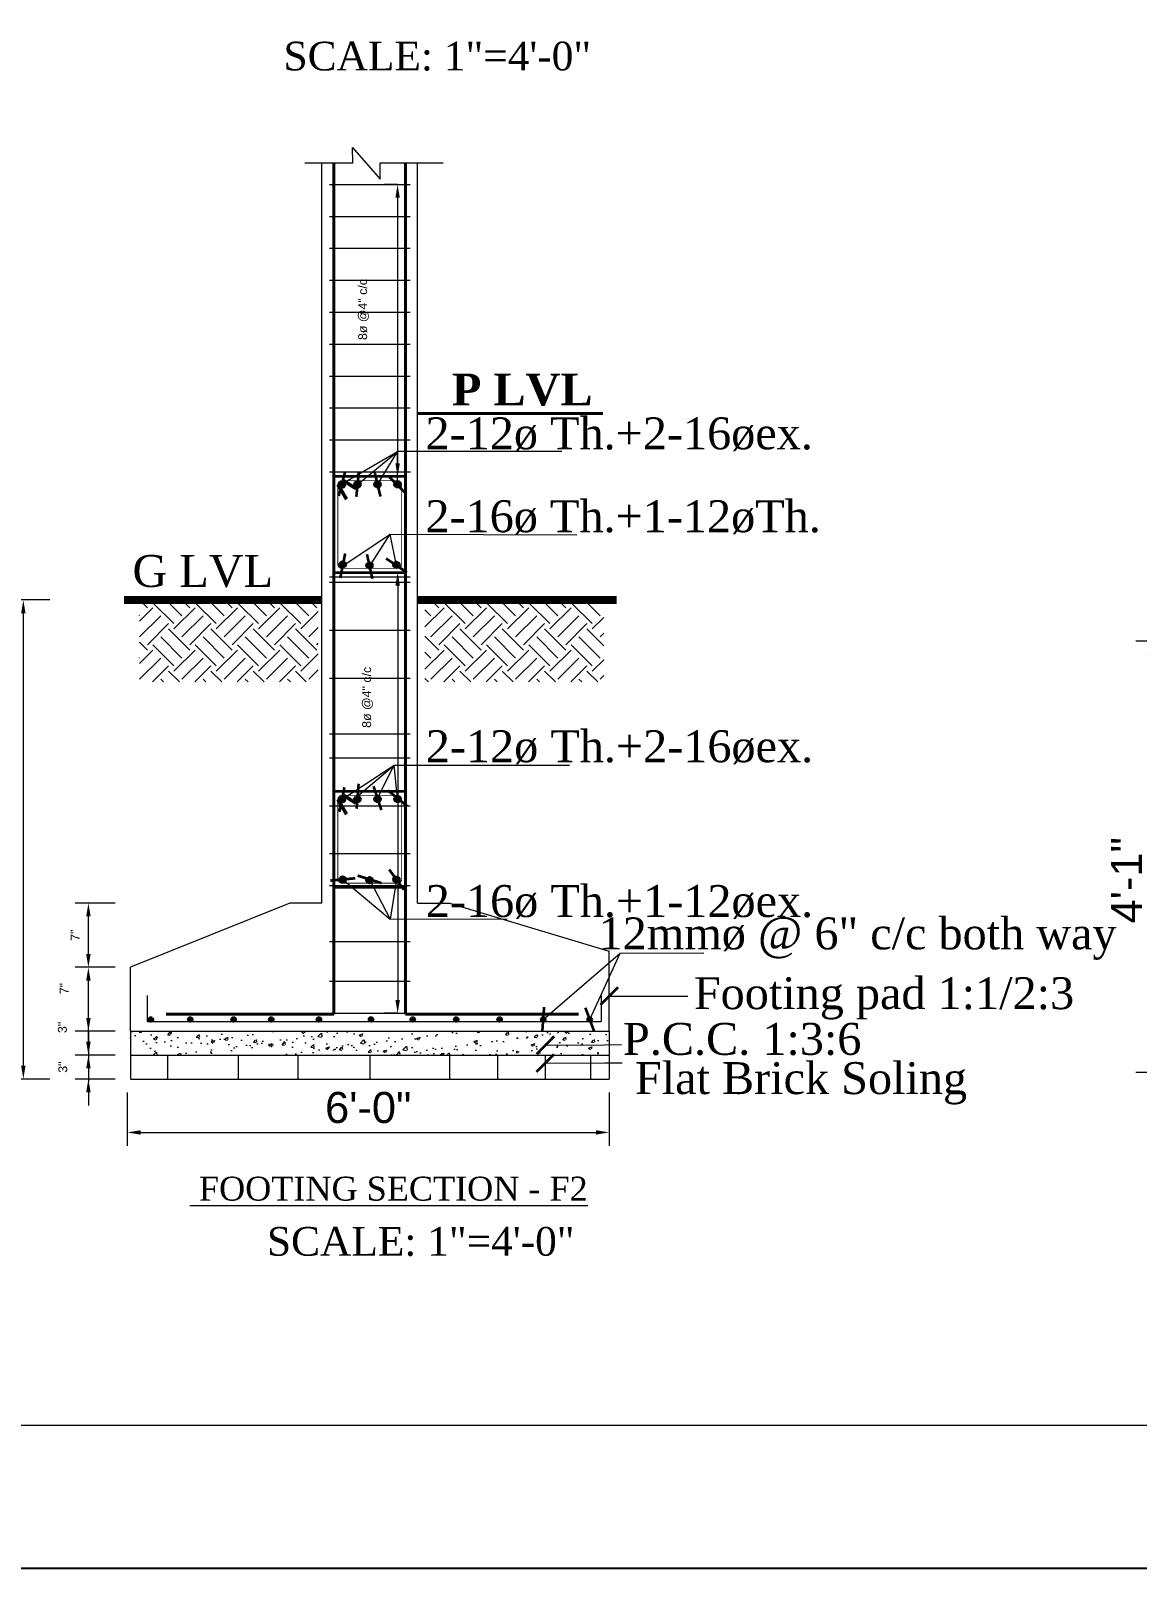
# Model space of a CAD drawing. Header units: inches. Extents: x 10143 to 33197, y -150 to 3760.
# Drawn here: x 10691 to 11050.4, y -150.4 to 349 of the extents above; entities that cross this region are included whole.
import ezdxf

# ---------------------------------------------------------------- set-up
doc = ezdxf.new("R2010")
doc.units = ezdxf.units.IN
doc.header["$LTSCALE"] = 0.5
doc.header["$MEASUREMENT"] = 0
doc.header["$PDMODE"] = 66
for name, color, linetype, lineweight in [('COLUMN', 8, 'Continuous', 50), ('DIM_LINE', 165, 'Continuous', 15), ('ELE1', 3, 'Continuous', 9), ('HACTH', 8, 'Continuous', 5), ('hatch', 9, 'Continuous', 0), ('ST-REINFOR', 201, 'Continuous', 40), ('STIRRUPS', 14, 'Continuous', 18), ('TEXT', 220, 'Continuous', 9), ('TRENCH', 1, 'Continuous', 35), ('WALL ELV', 20, 'Continuous', 20), ('WALL SEC', 2, 'Continuous', 35)]:
    doc.layers.add(name, color=color, linetype=linetype, lineweight=lineweight)
doc.styles.add('arial', font='arial.ttf')
doc.styles.add('ordinary', font='ARIALN.TTF')
doc.styles.get("Standard").update_dxf_attribs({"font": 'arial.ttf'})
doc.styles.add('TIMES 48', font='times.ttf', dxfattribs={"height": 4})
doc.dimstyles.new('Copy of Standard', dxfattribs={"dimtxt": 5, "dimasz": 3, "dimexe": 3, "dimexo": 9, "dimgap": 3, "dimtad": 1, "dimtoh": 1, "dimdec": 0, "dimzin": 0, "dimdsep": 46, "dimlunit": 4, "dimtxsty": 'Standard', "dimblk": 'ARCHTICK', "dimcen": 0.09, "dimdle": 3, "dimclrd": 256, "dimclre": 256, "dimclrt": 256, "dimadec": 0, "dimazin": 0, "dimtfac": 1, "dimtdec": 0, "dimtofl": 0, "dimtmove": 0, "dimatfit": 2, "dimldrblk": 'ARCHTICK', "dimfxl": 3, "dimfxlon": 1, "dimtolj": 1, "dimtzin": 0, "dimlwd": -1, "dimlwe": -1, "dimarcsym": 0})
doc.dimstyles.new('nir 48', dxfattribs={"dimscale": 0.5, "dimtxt": 7, "dimasz": 3, "dimexe": 3, "dimexo": 3, "dimgap": 2, "dimtad": 1, "dimdec": 0, "dimzin": 3, "dimlunit": 4, "dimtxsty": 'arial', "dimcen": 2.5, "dimdle": 3, "dimclrt": 3, "dimadec": 0, "dimazin": 0, "dimtfac": 1, "dimtdec": 0, "dimtmove": 2, "dimatfit": 3, "dimfxl": 1, "dimarcsym": 0})

# ---------------------------------------------------------------- blocks, each defined once
blk = doc.blocks.new('*D1311')
at = {"layer": 'Defpoints', "color": 0, "transparency": 16777216}
for p in [(84098.64, -112868.51), (84093.91, -112871.21), (84098.64, -112871.21)]:
    blk.add_point(p, dxfattribs=at)
at = {"layer": 'DIM_LINE', "color": 0, "linetype": 'ByBlock', "lineweight": -2, "transparency": 16777216}
for p, q in [((84093.91, -112867.01), (84093.91, -112865.51)), ((84093.91, -112868.51), (84093.91, -112871.21)), ((84093.91, -112872.71), (84093.91, -112874.21))]:
    blk.add_line(p, q, dxfattribs=at)
at = {"layer": 'DIM_LINE', "color": 0, "lineweight": -2, "transparency": 16777216}
for p, q in [((84096.91, -112868.51), (84092.41, -112868.51)), ((84096.91, -112871.21), (84092.41, -112871.21))]:
    blk.add_line(p, q, dxfattribs=at)
at = {"layer": 'DIM_LINE', "color": 0, "transparency": 16777216}
for points in [[(84093.66, -112867.01), (84094.16, -112867.01), (84093.91, -112868.51)], [(84093.66, -112872.71), (84094.16, -112872.71), (84093.91, -112871.21)]]:
    blk.add_solid(points, dxfattribs=at)
at = {"layer": 'DIM_LINE', "color": 3, "transparency": 16777216, "insert": (84090.98, -112868.09), "char_height": 1, "attachment_point": 5, "rotation": 90, "style": 'arial'}
blk.add_mtext('3"', dxfattribs=at)
blk = doc.blocks.new('*D1312')
at = {"layer": 'Defpoints', "color": 0, "transparency": 16777216}
for p in [(84097.91, -112819.87), (84086.57, -112873.91), (84093.46, -112873.91)]:
    blk.add_point(p, dxfattribs=at)
at = {"layer": 'DIM_LINE', "color": 0, "lineweight": -2, "transparency": 16777216}
for p, q in [((84089.57, -112819.87), (84085.07, -112819.87)), ((84089.57, -112873.91), (84085.07, -112873.91))]:
    blk.add_line(p, q, dxfattribs=at)
at = {"layer": 'DIM_LINE', "color": 0, "linetype": 'ByBlock', "lineweight": -2, "transparency": 16777216}
blk.add_line((84086.57, -112821.37), (84086.57, -112872.41), dxfattribs=at)
at = {"layer": 'DIM_LINE', "color": 0, "transparency": 16777216}
for points in [[(84086.32, -112821.37), (84086.82, -112821.37), (84086.57, -112819.87)], [(84086.32, -112872.41), (84086.82, -112872.41), (84086.57, -112873.91)]]:
    blk.add_solid(points, dxfattribs=at)
at = {"layer": 'DIM_LINE', "color": 3, "transparency": 16777216, "insert": (84083.74, -112849.81), "char_height": 3.5, "attachment_point": 5, "rotation": 90, "style": 'arial'}
blk.add_mtext('4\'-6"', dxfattribs=at)
blk = doc.blocks.new('*D1340')
at = {"layer": 'Defpoints', "color": 0, "transparency": 16777216}
for p in [(84093.91, -112861.31), (84098.64, -112861.31), (84098.64, -112868.51)]:
    blk.add_point(p, dxfattribs=at)
at = {"layer": 'DIM_LINE', "color": 0, "lineweight": -2, "transparency": 16777216}
for p, q in [((84096.91, -112861.31), (84092.41, -112861.31)), ((84096.91, -112868.51), (84092.41, -112868.51))]:
    blk.add_line(p, q, dxfattribs=at)
at = {"layer": 'DIM_LINE', "color": 0, "linetype": 'ByBlock', "lineweight": -2, "transparency": 16777216}
blk.add_line((84093.91, -112867.01), (84093.91, -112862.81), dxfattribs=at)
at = {"layer": 'DIM_LINE', "color": 0, "transparency": 16777216}
for points in [[(84093.66, -112862.81), (84094.16, -112862.81), (84093.91, -112861.31)], [(84093.66, -112867.01), (84094.16, -112867.01), (84093.91, -112868.51)]]:
    blk.add_solid(points, dxfattribs=at)
at = {"layer": 'DIM_LINE', "color": 3, "transparency": 16777216, "insert": (84091.18, -112863.71), "char_height": 1, "attachment_point": 5, "rotation": 90, "style": 'arial'}
blk.add_mtext('7"', dxfattribs=at)
blk = doc.blocks.new('*D1315')
at = {"layer": 'Defpoints', "color": 0, "transparency": 16777216}
for p in [(84098.64, -112871.21), (84093.91, -112873.91), (84098.64, -112873.91)]:
    blk.add_point(p, dxfattribs=at)
at = {"layer": 'DIM_LINE', "color": 0, "linetype": 'ByBlock', "lineweight": -2, "transparency": 16777216}
for p, q in [((84093.91, -112869.71), (84093.91, -112868.21)), ((84093.91, -112871.21), (84093.91, -112873.91)), ((84093.91, -112875.41), (84093.91, -112876.91))]:
    blk.add_line(p, q, dxfattribs=at)
at = {"layer": 'DIM_LINE', "color": 0, "lineweight": -2, "transparency": 16777216}
for p, q in [((84096.91, -112871.21), (84092.41, -112871.21)), ((84096.91, -112873.91), (84092.41, -112873.91))]:
    blk.add_line(p, q, dxfattribs=at)
at = {"layer": 'DIM_LINE', "color": 0, "transparency": 16777216}
for points in [[(84093.66, -112869.71), (84094.16, -112869.71), (84093.91, -112871.21)], [(84093.66, -112875.41), (84094.16, -112875.41), (84093.91, -112873.91)]]:
    blk.add_solid(points, dxfattribs=at)
at = {"layer": 'DIM_LINE', "color": 3, "transparency": 16777216, "insert": (84091.03, -112872.56), "char_height": 1, "attachment_point": 5, "rotation": 90, "style": 'arial'}
blk.add_mtext('3"', dxfattribs=at)
blk = doc.blocks.new('*D1316')
at = {"layer": 'Defpoints', "color": 0, "transparency": 16777216}
for p in [(84128.79, -112816.77), (84128.79, -112866.49), (84129.4, -112866.49)]:
    blk.add_point(p, dxfattribs=at)
at = {"layer": 'DIM_LINE', "color": 0, "lineweight": -2, "transparency": 16777216}
for p, q in [((84128.79, -112816.77), (84127.29, -112816.77)), ((84128.79, -112866.49), (84127.29, -112866.49))]:
    blk.add_line(p, q, dxfattribs=at)
at = {"layer": 'DIM_LINE', "color": 0, "linetype": 'ByBlock', "lineweight": -2, "transparency": 16777216}
blk.add_line((84128.79, -112818.27), (84128.79, -112864.99), dxfattribs=at)
at = {"layer": 'DIM_LINE', "color": 0, "transparency": 16777216}
for points in [[(84128.54, -112818.27), (84129.04, -112818.27), (84128.79, -112816.77)], [(84128.54, -112864.99), (84129.04, -112864.99), (84128.79, -112866.49)]]:
    blk.add_solid(points, dxfattribs=at)
at = {"layer": 'DIM_LINE', "color": 3, "transparency": 16777216, "insert": (84125.39, -112830.86), "char_height": 1, "attachment_point": 5, "rotation": 90, "style": 'arial'}
blk.add_mtext('8ø @4" c/c', dxfattribs=at)
blk = doc.blocks.new('_ArchTick')
at = {"color": 0, "linetype": 'ByBlock', "const_width": 0.15}
blk.add_lwpolyline([(-0.5, -0.5), (0.5, 0.5)], dxfattribs=at)
blk = doc.blocks.new('*D1317')
at = {"layer": 'Defpoints', "color": 0, "transparency": 16777216}
for p in [(84130.2, -112773.02), (84128.78, -112805.97), (84128.99, -112805.97)]:
    blk.add_point(p, dxfattribs=at)
at = {"layer": 'DIM_LINE', "color": 0, "lineweight": -2, "transparency": 16777216}
for p, q in [((84128.78, -112773.02), (84127.28, -112773.02)), ((84128.78, -112805.97), (84127.28, -112805.97))]:
    blk.add_line(p, q, dxfattribs=at)
at = {"layer": 'DIM_LINE', "color": 0, "linetype": 'ByBlock', "lineweight": -2, "transparency": 16777216}
blk.add_line((84128.78, -112774.52), (84128.78, -112804.47), dxfattribs=at)
at = {"layer": 'DIM_LINE', "color": 0, "transparency": 16777216}
for points in [[(84128.53, -112774.52), (84129.03, -112774.52), (84128.78, -112773.02)], [(84128.53, -112804.47), (84129.03, -112804.47), (84128.78, -112805.97)]]:
    blk.add_solid(points, dxfattribs=at)
at = {"layer": 'DIM_LINE', "color": 3, "transparency": 16777216, "insert": (84124.94, -112787.12), "char_height": 1, "attachment_point": 5, "rotation": 90, "style": 'arial'}
blk.add_mtext('8ø @4" c/c', dxfattribs=at)
blk = doc.blocks.new('*D1341')
at = {"layer": 'Defpoints', "color": 0, "transparency": 16777216}
for p in [(84093.91, -112854.07), (84116.64, -112854.07), (84098.64, -112861.31)]:
    blk.add_point(p, dxfattribs=at)
at = {"layer": 'DIM_LINE', "color": 0, "lineweight": -2, "transparency": 16777216}
for p, q in [((84096.91, -112854.07), (84092.41, -112854.07)), ((84096.91, -112861.31), (84092.41, -112861.31))]:
    blk.add_line(p, q, dxfattribs=at)
at = {"layer": 'DIM_LINE', "color": 0, "linetype": 'ByBlock', "lineweight": -2, "transparency": 16777216}
blk.add_line((84093.91, -112859.81), (84093.91, -112855.57), dxfattribs=at)
at = {"layer": 'DIM_LINE', "color": 0, "transparency": 16777216}
for points in [[(84093.66, -112855.57), (84094.16, -112855.57), (84093.91, -112854.07)], [(84093.66, -112859.81), (84094.16, -112859.81), (84093.91, -112861.31)]]:
    blk.add_solid(points, dxfattribs=at)
at = {"layer": 'DIM_LINE', "color": 3, "transparency": 16777216, "insert": (84092.41, -112857.69), "char_height": 1, "attachment_point": 5, "rotation": 90, "style": 'arial'}
blk.add_mtext('7"', dxfattribs=at)
blk = doc.blocks.new('*D1318')
at = {"layer": 'Defpoints', "color": 0, "transparency": 16777216}
for p in [(84098.3, -112873.91), (84152.64, -112873.91), (84152.64, -112879.93)]:
    blk.add_point(p, dxfattribs=at)
at = {"layer": 'DIM_LINE', "color": 0, "lineweight": -2, "transparency": 16777216}
for p, q in [((84098.3, -112875.41), (84098.3, -112881.43)), ((84152.64, -112875.41), (84152.64, -112881.43)), ((84099.8, -112879.93), (84151.14, -112879.93))]:
    blk.add_line(p, q, dxfattribs=at)
at = {"layer": 'DIM_LINE', "color": 0, "transparency": 16777216}
for points in [[(84099.8, -112879.68), (84099.8, -112880.18), (84098.3, -112879.93)], [(84151.14, -112879.68), (84151.14, -112880.18), (84152.64, -112879.93)]]:
    blk.add_solid(points, dxfattribs=at)
at = {"layer": 'DIM_LINE', "color": 3, "transparency": 16777216, "insert": (84125.47, -112877.14), "char_height": 3.5, "attachment_point": 5, "style": 'arial', "bg_fill": 3, "box_fill_scale": 1.25, "bg_fill_color": 256, "bg_fill_true_color": 13158600, "bg_fill_transparency": 2506680}
blk.add_mtext('6\'-0"', dxfattribs=at)
blk = doc.blocks.new('*D1322')
at = {"layer": 'Defpoints', "color": 0, "transparency": 16777216}
for p in [(84223.74, -112824.54), (84213.53, -112873.18), (84219.73, -112873.18)]:
    blk.add_point(p, dxfattribs=at)
at = {"layer": 'DIM_LINE', "color": 0, "lineweight": -2, "transparency": 16777216}
for p, q in [((84216.53, -112824.54), (84212.03, -112824.54)), ((84216.53, -112873.18), (84212.03, -112873.18))]:
    blk.add_line(p, q, dxfattribs=at)
at = {"layer": 'DIM_LINE', "color": 0, "linetype": 'ByBlock', "lineweight": -2, "transparency": 16777216}
for p, q in [((84213.53, -112826.04), (84213.53, -112845.77)), ((84213.53, -112871.68), (84213.53, -112857.21))]:
    blk.add_line(p, q, dxfattribs=at)
at = {"layer": 'DIM_LINE', "color": 0, "transparency": 16777216}
for points in [[(84213.28, -112826.04), (84213.78, -112826.04), (84213.53, -112824.54)], [(84213.28, -112871.68), (84213.78, -112871.68), (84213.53, -112873.18)]]:
    blk.add_solid(points, dxfattribs=at)
at = {"layer": 'DIM_LINE', "color": 3, "transparency": 16777216, "insert": (84210.99, -112851.49), "char_height": 3.5, "attachment_point": 5, "rotation": 90, "style": 'arial'}
blk.add_mtext('4\'-1"', dxfattribs=at)
blk = doc.blocks.new('DFHRH')
at = {"layer": 'HACTH'}
h = blk.add_hatch(dxfattribs=at)
h.set_pattern_fill('AR-CONC', color=256, scale=0.45, style=0)
h.set_pattern_definition([(50, (75152.1238, -126056.2212), (3.2276708, -0.2823846), [0.3375, -3.7125]), (355, (75152.1238, -126056.2212), (-0.624381, 3.3848646), [0.27, -2.97]), (100.4514, (75152.3927, -126056.2448), (2.6032922, 3.10247794), [0.28683085, -3.1551395]), (46.1842, (75152.1238, -126055.3212), (4.8025847, -0.7448356), [0.50625, -5.56875]), (96.6356, (75152.524, -126055.3833), (4.2059822, 4.3835304), [0.4302463, -4.7327085]), (351.1842, (75152.124, -126055.321), (4.2059788, 4.3835337), [0.405, -4.455]), (21, (75152.5738, -126055.5462), (2.68608173, -1.811785), [0.3375, -3.7125]), (326, (75152.5738, -126055.5462), (1.094919, 3.2631752), [0.27, -2.97]), (71.4514, (75152.7976, -126055.6972), (3.7810018, 1.45138724), [0.28683086, -3.1551395]), (37.5, (75152.1238, -126056.2212), (0.05471935, 1.49802234), [0, -2.934, 0, -3.015, 0, -2.98125]), (7.5, (75152.1238, -126056.2212), (1.18381292, 1.7748527), [0, -1.719, 0, -2.8665, 0, -1.13625]), (327.5, (75151.1203, -126056.2212), (2.40220096, -0.10149692), [0, -1.125, 0, -3.51, 0, -4.6575]), (317.5, (75150.6703, -126056.2212), (2.62433776, 0.45047242), [0, -1.4625, 0, -2.331, 0, -3.3075])])
h.paths.add_polyline_path([(84098.64, -112871.21), (84152.64, -112871.21), (84152.64, -112868.51), (84098.64, -112868.51)])
at = {"layer": 'hatch'}
h = blk.add_hatch(dxfattribs=at)
h.set_pattern_fill('EARTH', color=256, scale=13.5, angle=45, style=0)
h.set_pattern_definition([(45, (51268.8724, -127787.3367), (4e-16, 4.77297077), [3.375, -3.375]), (45, (51267.9775, -127786.4418), (4e-16, 4.77297077), [3.375, -3.375]), (45, (51267.0826, -127785.547), (4e-16, 4.77297077), [3.375, -3.375]), (135, (51267.0826, -127784.9502), (-4.77297077, 4e-16), [3.375, -3.375]), (135, (51267.9775, -127784.0553), (-4.77297077, 4e-16), [3.375, -3.375]), (135, (51268.8724, -127783.1604), (-4.77297077, 4e-16), [3.375, -3.375])])
h.paths.add_polyline_path([(84119.83, -112820.3), (84099.66, -112820.3), (84099.66, -112829.13), (84119.83, -112829.13)])
h = blk.add_hatch(dxfattribs=at)
h.set_pattern_fill('EARTH', color=256, scale=13.5, angle=45, style=0)
h.set_pattern_definition([(45, (51268.3204, -127787.3367), (4e-16, 4.77297077), [3.375, -3.375]), (45, (51267.4255, -127786.4418), (4e-16, 4.77297077), [3.375, -3.375]), (45, (51266.5305, -127785.547), (4e-16, 4.77297077), [3.375, -3.375]), (135, (51266.5305, -127784.9502), (-4.77297077, 4e-16), [3.375, -3.375]), (135, (51267.4255, -127784.0553), (-4.77297077, 4e-16), [3.375, -3.375]), (135, (51268.3204, -127783.1604), (-4.77297077, 4e-16), [3.375, -3.375])])
h.paths.add_polyline_path([(84152.03, -112820.3), (84131.87, -112820.3), (84131.87, -112829.13), (84152.03, -112829.13)])
at = {"layer": 'WALL SEC'}
for points in [[(84122.16, -112806.89, 1), (84122.81, -112806.89, 1)], [(84122.82, -112806.89, -1), (84122.17, -112806.89, -1)], [(84122.82, -112806.89, -1), (84122.17, -112806.89, -1)], [(84123.94, -112806.84, 1), (84124.58, -112806.84, 1)], [(84124.6, -112806.84, -1), (84123.95, -112806.84, -1)], [(84124.6, -112806.84, -1), (84123.95, -112806.84, -1)], [(84126.19, -112806.84, 1), (84126.83, -112806.84, 1)], [(84126.85, -112806.84, -1), (84126.2, -112806.84, -1)], [(84126.85, -112806.84, -1), (84126.2, -112806.84, -1)], [(84128.45, -112806.84, 1), (84129.1, -112806.84, 1)], [(84129.11, -112806.84, -1), (84128.46, -112806.84, -1)], [(84129.11, -112806.84, -1), (84128.46, -112806.84, -1)], [(84122.26, -112815.89, 1), (84122.91, -112815.89, 1)], [(84125.29, -112815.98, -1), (84125.94, -112815.98, -1)], [(84125.95, -112815.98, 1), (84125.3, -112815.98, 1)], [(84125.95, -112815.98, 1), (84125.3, -112815.98, 1)], [(84128.32, -112815.92, 1), (84128.97, -112815.92, 1)], [(84128.98, -112815.92, -1), (84128.33, -112815.92, -1)], [(84128.98, -112815.92, -1), (84128.33, -112815.92, -1)], [(84122.16, -112842.39, 1), (84122.81, -112842.39, 1)], [(84122.82, -112842.39, -1), (84122.17, -112842.39, -1)], [(84122.82, -112842.39, -1), (84122.17, -112842.39, -1)], [(84123.94, -112842.34, 1), (84124.58, -112842.34, 1)], [(84124.6, -112842.34, -1), (84123.95, -112842.34, -1)], [(84124.6, -112842.34, -1), (84123.95, -112842.34, -1)], [(84126.19, -112842.34, 1), (84126.83, -112842.34, 1)], [(84126.85, -112842.34, -1), (84126.2, -112842.34, -1)], [(84126.85, -112842.34, -1), (84126.2, -112842.34, -1)], [(84128.45, -112842.34, 1), (84129.1, -112842.34, 1)], [(84129.11, -112842.34, -1), (84128.46, -112842.34, -1)], [(84129.11, -112842.34, -1), (84128.46, -112842.34, -1)], [(84122.26, -112851.39, 1), (84122.91, -112851.39, 1)], [(84125.29, -112851.48, -1), (84125.94, -112851.48, -1)], [(84125.95, -112851.48, 1), (84125.3, -112851.48, 1)], [(84125.95, -112851.48, 1), (84125.3, -112851.48, 1)], [(84128.32, -112851.42, 1), (84128.97, -112851.42, 1)], [(84128.98, -112851.42, -1), (84128.33, -112851.42, -1)], [(84128.98, -112851.42, -1), (84128.33, -112851.42, -1)], [(84100.74, -112867.19, 0.407959), (84100.96, -112867.41), (84100.97, -112867.41, 0.407959), (84101.19, -112867.19, 1)], [(84105.16, -112867.19, 0.407959), (84105.38, -112867.41), (84105.39, -112867.41, 0.407959), (84105.61, -112867.19, 1)], [(84110.06, -112867.19, 0.407959), (84110.28, -112867.41), (84110.29, -112867.41, 0.407959), (84110.51, -112867.19, 1)], [(84114.31, -112867.19, 0.407959), (84114.53, -112867.41), (84114.54, -112867.41, 0.407959), (84114.76, -112867.19, 1)], [(84119.68, -112867.19, 0.407959), (84119.9, -112867.41), (84119.91, -112867.41, 0.407959), (84120.13, -112867.19, 1)], [(84125.57, -112867.19, 0.407959), (84125.79, -112867.41), (84125.8, -112867.41, 0.407959), (84126.02, -112867.19, 1)], [(84130.27, -112867.19, 0.407959), (84130.49, -112867.41), (84130.5, -112867.41, 0.407959), (84130.72, -112867.19, 1)], [(84135.16, -112867.19, 0.407959), (84135.38, -112867.41), (84135.39, -112867.41, 0.407959), (84135.61, -112867.19, 1)], [(84140.06, -112867.19, 0.407959), (84140.28, -112867.41), (84140.29, -112867.41, 0.407959), (84140.51, -112867.19, 1)], [(84144.97, -112867.19, 0.407959), (84145.19, -112867.41), (84145.2, -112867.41, 0.407959), (84145.42, -112867.19, 1)], [(84150.22, -112867.19, 0.407959), (84150.44, -112867.41), (84150.45, -112867.41, 0.407959), (84150.67, -112867.19, 1)]]:
    blk.add_hatch(color=256, dxfattribs=at).paths.add_polyline_path(points)
at = {"layer": 'COLUMN'}
for p, q in [((84122.7, -112806.45), (84124.06, -112807.3)), ((84122.04, -112806.87), (84123.01, -112808.52)), ((84122.04, -112842.37), (84123.01, -112844.02)), ((84122.7, -112841.95), (84124.06, -112842.8))]:
    blk.add_line(p, q, dxfattribs=at)
at = {"layer": 'COLUMN', "const_width": 0.09}
for points in [[(84128.79, -112806.42), (84122.49, -112806.42, 0.414214), (84122.04, -112806.87), (84122.04, -112815.87, 0.414214), (84122.49, -112816.32), (84128.79, -112816.32, 0.414214), (84129.24, -112815.87), (84129.24, -112806.87, 0.414214)], [(84128.79, -112841.92), (84122.49, -112841.92, 0.414214), (84122.04, -112842.37), (84122.04, -112851.37, 0.414214), (84122.49, -112851.82), (84128.79, -112851.82, 0.414214), (84129.24, -112851.37), (84129.24, -112842.37, 0.414214)]]:
    blk.add_lwpolyline(points, format="xyb", close=True, dxfattribs=at)
at = {"layer": 'DIM_LINE', "const_width": 0.9}
for points in [[(84097.91, -112819.87), (84120.24, -112819.87)], [(84131.04, -112819.87), (84153.47, -112819.87)]]:
    blk.add_lwpolyline(points, dxfattribs=at)
at = {"layer": 'HACTH'}
for p, q in [((84102.83, -112871.21), (84102.83, -112873.91)), ((84110.79, -112871.21), (84110.79, -112873.91)), ((84110.79, -112871.21), (84110.79, -112873.91)), ((84117.54, -112871.21), (84117.54, -112873.91)), ((84125.64, -112871.21), (84125.64, -112873.91)), ((84134.64, -112871.21), (84134.64, -112873.91)), ((84140.04, -112871.21), (84140.04, -112873.91)), ((84145.44, -112871.21), (84145.44, -112873.91)), ((84150.54, -112871.21), (84150.54, -112873.91))]:
    blk.add_line(p, q, dxfattribs=at)
at = {"layer": 'hatch', "linetype": 'Continuous'}
blk.add_lwpolyline([(84118.32, -112770.56), (84123.72, -112770.56), (84123.71, -112768.86), (84126.8, -112772.41), (84126.8, -112770.56), (84133.93, -112770.56)], dxfattribs=at)
at = {"layer": 'ST-REINFOR'}
for p, q in [((84121.59, -112866.58), (84121.59, -112770.56)), ((84129.69, -112866.58), (84129.69, -112770.56)), ((84131.04, -112798.84), (84151.91, -112798.84)), ((84121.59, -112866.58), (84102.69, -112866.58)), ((84129.69, -112866.58), (84149.17, -112866.58))]:
    blk.add_line(p, q, dxfattribs=at)
at = {"layer": 'STIRRUPS'}
for p, q in [((84121.09, -112773.02), (84130.2, -112773.02)), ((84121.09, -112776.62), (84130.2, -112776.62)), ((84121.09, -112780.22), (84130.2, -112780.22)), ((84121.09, -112783.82), (84130.2, -112783.82)), ((84121.09, -112783.82), (84130.2, -112783.82)), ((84121.09, -112787.42), (84130.2, -112787.42)), ((84121.09, -112791.02), (84130.2, -112791.02)), ((84121.09, -112794.62), (84130.2, -112794.62)), ((84121.09, -112798.22), (84130.2, -112798.22)), ((84121.09, -112801.82), (84130.2, -112801.82)), ((84121.09, -112805.42), (84130.22, -112805.42)), ((84121.09, -112817.27), (84130.2, -112817.27)), ((84121.09, -112817.89), (84130.2, -112817.89)), ((84121.09, -112823.29), (84130.2, -112823.29)), ((84121.09, -112828.69), (84130.2, -112828.69)), ((84121.09, -112834.99), (84130.2, -112834.99)), ((84121.09, -112837.69), (84130.2, -112837.69)), ((84121.09, -112837.69), (84130.2, -112837.69)), ((84121.09, -112843.09), (84130.2, -112843.09)), ((84121.09, -112848.49), (84130.2, -112848.49)), ((84121.09, -112852.09), (84130.2, -112852.09)), ((84121.09, -112852.09), (84130.2, -112852.09)), ((84121.09, -112852.09), (84130.2, -112852.09)), ((84121.09, -112858.39), (84130.2, -112858.39)), ((84121.09, -112862.89), (84130.2, -112862.89)), ((84121.09, -112866.49), (84130.2, -112866.49))]:
    blk.add_line(p, q, dxfattribs=at)
at = {"layer": 'TRENCH'}
for points in [[(84129.69, -112805.97), (84121.59, -112805.97), (84121.59, -112816.77), (84129.69, -112816.77)], [(84129.69, -112841.47), (84121.59, -112841.47), (84121.59, -112852.27), (84129.69, -112852.27)]]:
    blk.add_lwpolyline(points, close=True, dxfattribs=at)
at = {"layer": 'WALL ELV'}
for p, q in [((84120.24, -112854.07), (84120.24, -112770.56)), ((84131.04, -112854.07), (84131.04, -112770.56)), ((84116.64, -112854.07), (84098.64, -112861.31)), ((84120.24, -112854.07), (84116.64, -112854.07)), ((84131.04, -112854.07), (84134.64, -112854.07)), ((84134.64, -112854.07), (84152.64, -112859.47)), ((84152.64, -112868.47), (84152.64, -112859.47)), ((84098.64, -112868.51), (84098.64, -112861.31)), ((84100.52, -112864.47), (84100.52, -112867.41)), ((84151.74, -112864.47), (84151.74, -112867.41)), ((84100.52, -112867.41), (84151.74, -112867.41)), ((84098.64, -112868.51), (84098.64, -112871.21)), ((84098.64, -112868.51), (84152.64, -112868.51)), ((84152.64, -112868.47), (84152.64, -112873.91)), ((84098.64, -112871.21), (84098.64, -112873.91)), ((84098.64, -112871.21), (84152.64, -112871.21)), ((84098.64, -112873.91), (84152.64, -112873.91))]:
    blk.add_line(p, q, dxfattribs=at)
at = {"layer": 'WALL SEC'}
for centre, radius in [((84122.48, -112806.89), 0.324), ((84122.5, -112806.89), 0.324), ((84122.5, -112806.89), 0.324), ((84124.26, -112806.84), 0.324), ((84124.27, -112806.84), 0.324), ((84124.27, -112806.84), 0.324), ((84126.51, -112806.84), 0.324), ((84126.52, -112806.84), 0.324), ((84126.52, -112806.84), 0.324), ((84128.77, -112806.84), 0.324), ((84128.78, -112806.84), 0.324), ((84128.78, -112806.84), 0.324), ((84122.59, -112815.89), 0.324), ((84125.61, -112815.98), 0.324), ((84125.63, -112815.98), 0.324), ((84125.63, -112815.98), 0.324), ((84128.64, -112815.92), 0.324), ((84128.66, -112815.92), 0.324), ((84128.66, -112815.92), 0.324), ((84122.48, -112842.39), 0.324), ((84122.5, -112842.39), 0.324), ((84122.5, -112842.39), 0.324), ((84124.26, -112842.34), 0.324), ((84124.27, -112842.34), 0.324), ((84124.27, -112842.34), 0.324), ((84126.51, -112842.34), 0.324), ((84126.52, -112842.34), 0.324), ((84126.52, -112842.34), 0.324), ((84128.77, -112842.34), 0.324), ((84128.78, -112842.34), 0.324), ((84128.78, -112842.34), 0.324), ((84122.59, -112851.4), 0.324), ((84125.61, -112851.48), 0.324), ((84125.63, -112851.48), 0.324), ((84125.63, -112851.48), 0.324), ((84128.64, -112851.42), 0.324), ((84128.66, -112851.42), 0.324), ((84128.66, -112851.42), 0.324), ((84100.96, -112867.19), 0.225), ((84105.39, -112867.19), 0.225), ((84110.29, -112867.19), 0.225), ((84114.53, -112867.19), 0.225), ((84119.91, -112867.19), 0.225), ((84125.79, -112867.19), 0.225), ((84130.49, -112867.19), 0.225), ((84135.39, -112867.19), 0.225), ((84140.29, -112867.19), 0.225), ((84145.2, -112867.19), 0.225), ((84150.45, -112867.19), 0.225)]:
    blk.add_circle(centre, radius, dxfattribs=at)
at = {"char_height": 3.6, "attachment_point": 5, "style": 'ordinary'}
for s, insert, width in [('{\\fTimes New Roman|b1|i0|c0|p18;P LVL}', (84142.84, -112796.18), 130.0317), ('{\\fTimes New Roman|b0|i0|c0|p18;G LVL}', (84106.81, -112816.65), 40.9995)]:
    blk.add_mtext(s, dxfattribs=dict(at, insert=insert, width=width))
at = {"layer": 'TEXT', "style": 'TIMES 48'}
blk.add_text('%%U FOOTING SECTION - F2', height=2.7, dxfattribs=at).set_placement((84105.36, -112887.62))
at = {"layer": 'TEXT', "char_height": 3.24, "width": 97.3943, "attachment_point": 5, "style": 'TIMES 48'}
for insert in [(84133.26, -112758.57), (84131.39, -112892.25)]:
    blk.add_mtext('SCALE: 1"=4\'-0"', dxfattribs=dict(at, insert=insert))
at = {"layer": 'TEXT', "char_height": 3.6, "attachment_point": 7, "style": 'TIMES 48'}
for s, insert in [('2-12ø Th.+2-16øex.', (84131.93, -112803.11)), ('2-16ø Th.+1-12øTh.', (84131.92, -112812.46)), ('2-12ø Th.+2-16øex.', (84131.96, -112838.4)), ('2-16ø Th.+1-12øex.', (84131.96, -112855.86)), ('12mmø @ 6" c/c both way', (84151.45, -112860.47)), ('Footing pad 1:1/2:3', (84162.19, -112867.21)), ('P.C.C. 1:3:6', (84154.2, -112871.26)), ('Flat Brick Soling', (84155.55, -112876.79))]:
    blk.add_mtext(s, dxfattribs=dict(at, insert=insert))
at = {"layer": 'DIM_LINE'}
for base, p1, p2, picture, middle in [((84128.78, -112805.97), (84130.2, -112773.02), (84128.99, -112805.97), '*D1317', (84124.94, -112787.12)), ((84128.79, -112866.49), (84128.79, -112816.77), (84129.4, -112866.49), '*D1316', (84125.39, -112830.86))]:
    dim = blk.add_linear_dim(base=base, p1=p1, p2=p2, angle=270, text='8ø @4" c/c', dimstyle='nir 48', override={"dimtxt": 2, "dimfxl": 6, "dimfxlon": 1, "dimarcsym": 1}, dxfattribs=at)
    dim.commit()
    dim.dimension.update_dxf_attribs({"geometry": picture, "text_midpoint": middle, "dimtype": 160})
for base, p1, p2, override, picture, middle in [((84086.57, -112873.91), (84097.91, -112819.87), (84093.46, -112873.91), {"dimtxt": 7, "dimfxl": 6, "dimfxlon": 1, "dimarcsym": 1}, '*D1312', (84083.74, -112849.81)), ((84213.53, -112873.18), (84223.74, -112824.54), (84219.73, -112873.18), {"dimtxt": 7, "dimfxl": 6, "dimfxlon": 1, "dimarcsym": 1}, '*D1322', (84210.99, -112851.49)), ((84093.91, -112861.31), (84098.64, -112868.51), (84098.64, -112861.31), {"dimtxt": 2, "dimfxl": 6, "dimfxlon": 1, "dimarcsym": 1}, '*D1340', (84091.18, -112863.71)), ((84093.91, -112871.21), (84098.64, -112868.51), (84098.64, -112871.21), {"dimtxt": 2, "dimfxl": 6, "dimfxlon": 1, "dimarcsym": 1}, '*D1311', (84090.98, -112868.09)), ((84093.91, -112873.91), (84098.64, -112871.21), (84098.64, -112873.91), {"dimtxt": 2, "dimfxl": 6, "dimfxlon": 1, "dimarcsym": 1}, '*D1315', (84091.03, -112872.56))]:
    dim = blk.add_linear_dim(base=base, p1=p1, p2=p2, angle=90, dimstyle='nir 48', override=override, dxfattribs=at)
    dim.commit()
    dim.dimension.update_dxf_attribs({"geometry": picture, "text_midpoint": middle, "dimtype": 160})
dim = blk.add_linear_dim(base=(84093.91, -112854.07), p1=(84098.64, -112861.31), p2=(84116.64, -112854.07), angle=90, dimstyle='nir 48', override={"dimtxt": 2, "dimfxl": 6, "dimfxlon": 1, "dimarcsym": 1}, dxfattribs=at)
dim.commit()
dim.dimension.update_dxf_attribs({"geometry": '*D1341', "text_midpoint": (84092.41, -112857.69)})
at = {"layer": 'hatch', "linetype": 'Continuous'}
for points in [[(84122.5, -112806.79), (84128.78, -112803.15), (84145.05, -112803.11)], [(84124.27, -112806.84), (84128.78, -112803.15), (84145.05, -112803.11)], [(84126.52, -112806.84), (84128.8, -112803.11), (84147.3, -112803.11)], [(84128.78, -112806.93), (84128.78, -112803.15), (84145.05, -112803.11)], [(84122.59, -112816.02), (84127.96, -112812.44), (84148.98, -112812.54)], [(84125.63, -112816.1), (84127.96, -112812.44), (84148.98, -112812.54)], [(84128.66, -112815.99), (84127.96, -112812.44), (84148.98, -112812.54)], [(84122.5, -112842.39), (84128.4, -112838.51), (84145.05, -112838.51)], [(84124.27, -112842.02), (84128.4, -112838.51), (84148.17, -112838.51)], [(84126.51, -112842.23), (84128.4, -112838.51), (84143.77, -112838.49)], [(84128.78, -112842.25), (84128.4, -112838.51), (84146.04, -112838.51)], [(84122.59, -112851.4), (84127.96, -112855.87), (84141.12, -112855.85)], [(84125.62, -112851.39), (84127.96, -112855.87), (84141.12, -112855.85)], [(84128.66, -112851.42), (84127.96, -112855.87), (84141.12, -112855.85)], [(84145.2, -112867.19), (84153.88, -112859.7), (84163.33, -112859.68)], [(84150.45, -112867.19), (84153.88, -112859.7), (84163.33, -112859.68)], [(84152.65, -112864.55), (84159.29, -112864.55), (84161.51, -112864.55)], [(84145.45, -112870.1), (84152.12, -112870.04), (84154.04, -112870.03)], [(84145.44, -112872.11), (84152.17, -112872.09), (84154.09, -112872.09)]]:
    blk.add_leader(points, dimstyle='Copy of Standard', override={"dimasz": 2, "dimtad": 0}, dxfattribs=at)
at = {"layer": 'DIM_LINE'}
dim = blk.add_linear_dim(base=(84152.64, -112879.93), p1=(84098.3, -112873.91), p2=(84152.64, -112873.91), text='6\'-0"', dimstyle='nir 48', override={"dimtxt": 7, "dimtfill": 1}, dxfattribs=at)
dim.commit()
dim.dimension.update_dxf_attribs({"geometry": '*D1318', "text_midpoint": (84125.47, -112877.14)})

msp = doc.modelspace()

# ---------------------------------------------------------------- linework, layer by layer
at = {"layer": 'Defpoints'}
msp.add_lwpolyline([(13320.24, 2097.54), (10142.64, 2097.54), (10142.64, -150.43), (13320.24, -150.43)], close=True, dxfattribs=at)
at = {"layer": 'ELE1'}
msp.add_lwpolyline([(10188.96, 2051.22), (13273.92, 2051.22), (13273.92, -104.11), (10188.96, -104.11)], close=True, dxfattribs=at)

# ---------------------------------------------------------------- next in the draw order: block references
at = {"layer": 'DIM_LINE', "xscale": 2.880000000027849, "yscale": 2.880000000027849, "zscale": 2.88}
msp.add_blockref('DFHRH', (-231480.74, 325085.33), dxfattribs=at)

doc.saveas('drawing.dxf')
